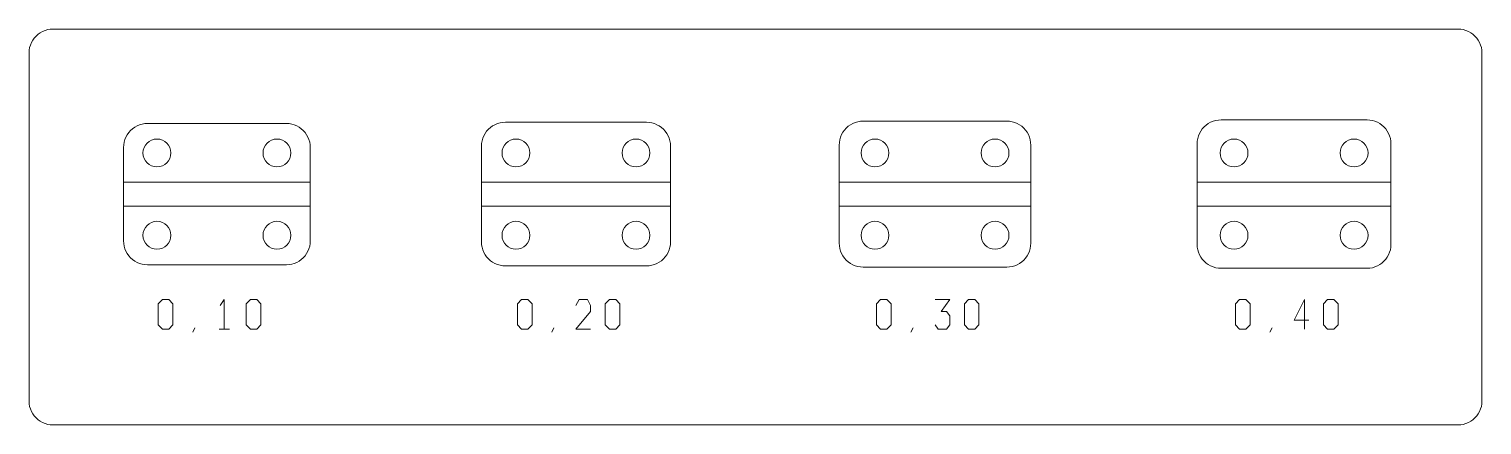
# Model space of a CAD drawing. Header units: millimetres. Extents: x 0 to 121, y 0 to 33.
import ezdxf

# ---------------------------------------------------------------- set-up
doc = ezdxf.new("R2010")
doc.units = ezdxf.units.MM
doc.layers.add('CORTE', color=1, linetype='Continuous', lineweight=0)
doc.layers.add('MARCAÇÃO', color=2, linetype='Continuous', lineweight=0)

msp = doc.modelspace()

# ---------------------------------------------------------------- linework, layer by layer
at = {"layer": 'CORTE'}
for points in [[(119.4, 0), (119.623929, 0.012576), (119.845042, 0.050144), (120.060558, 0.112233), (120.267767, 0.198062), (120.464064, 0.306552), (120.64698, 0.436337), (120.814214, 0.585786), (120.963663, 0.75302), (121.093448, 0.935936), (121.201938, 1.132233), (121.287767, 1.339442), (121.349856, 1.554958), (121.387424, 1.776071), (121.4, 2), (121.4, 31.11), (121.387424, 31.333929), (121.349856, 31.555042), (121.287767, 31.770558), (121.201938, 31.977767), (121.093448, 32.174064), (120.963663, 32.35698), (120.814214, 32.524214), (120.64698, 32.673663), (120.464064, 32.803448), (120.267767, 32.911938), (120.060558, 32.997767), (119.845042, 33.059856), (119.623929, 33.097424), (119.4, 33.11), (2, 33.11), (1.776071, 33.097424), (1.554958, 33.059856), (1.339442, 32.997767), (1.132233, 32.911938), (0.935936, 32.803448), (0.75302, 32.673663), (0.585786, 32.524214), (0.436337, 32.35698), (0.306552, 32.174064), (0.198062, 31.977767), (0.112233, 31.770558), (0.050144, 31.555042), (0.012576, 31.333929), (0, 31.11), (0, 2), (0.012576, 1.776071), (0.050144, 1.554958), (0.112233, 1.339442), (0.198062, 1.132233), (0.306552, 0.935936), (0.436337, 0.75302), (0.585786, 0.585786), (0.75302, 0.436337), (0.935936, 0.306552), (1.132233, 0.198062), (1.339442, 0.112233), (1.554958, 0.050144), (1.776071, 0.012576), (2, 0)], [(7.9, 18.305), (23.5, 18.305), (23.5, 20.305), (7.9, 20.305)], [(37.8, 18.305), (53.6, 18.305), (53.6, 20.305), (37.8, 20.305)], [(67.7, 18.305), (83.7, 18.305), (83.7, 20.305), (67.7, 20.305)], [(97.6, 18.305), (113.8, 18.305), (113.8, 20.305), (97.6, 20.305)]]:
    msp.add_lwpolyline(points, close=True, dxfattribs=at)
for centre in [(10.685, 22.745), (20.715, 22.745), (40.685, 22.745), (50.715, 22.745), (70.685, 22.745), (80.715, 22.745), (100.685, 22.745), (110.715, 22.745), (10.685, 15.865), (20.715, 15.865), (40.685, 15.865), (50.715, 15.865), (70.685, 15.865), (80.715, 15.865), (100.685, 15.865), (110.715, 15.865)]:
    msp.add_circle(centre, 1.165, dxfattribs=at)
at = {"layer": 'MARCAÇÃO'}
for points in [[(111.8, 13.1), (112.023929, 13.112576), (112.245042, 13.150144), (112.460558, 13.212233), (112.667767, 13.298062), (112.864064, 13.406552), (113.04698, 13.536337), (113.214214, 13.685786), (113.363663, 13.85302), (113.493448, 14.035936), (113.601938, 14.232233), (113.687767, 14.439442), (113.749856, 14.654958), (113.787424, 14.876071), (113.8, 15.1), (113.8, 23.51), (113.787424, 23.733929), (113.749856, 23.955042), (113.687767, 24.170558), (113.601938, 24.377767), (113.493448, 24.574064), (113.363663, 24.75698), (113.214214, 24.924214), (113.04698, 25.073663), (112.864064, 25.203448), (112.667767, 25.311938), (112.460558, 25.397767), (112.245042, 25.459856), (112.023929, 25.497424), (111.8, 25.51), (99.6, 25.51), (99.376071, 25.497424), (99.154958, 25.459856), (98.939442, 25.397767), (98.732233, 25.311938), (98.535936, 25.203448), (98.35302, 25.073663), (98.185786, 24.924214), (98.036337, 24.75698), (97.906552, 24.574064), (97.798062, 24.377767), (97.712233, 24.170558), (97.650144, 23.955042), (97.612576, 23.733929), (97.6, 23.51), (97.6, 15.1), (97.612576, 14.876071), (97.650144, 14.654958), (97.712233, 14.439442), (97.798062, 14.232233), (97.906552, 14.035936), (98.036337, 13.85302), (98.185786, 13.685786), (98.35302, 13.536337), (98.535936, 13.406552), (98.732233, 13.298062), (98.939442, 13.212233), (99.154958, 13.150144), (99.376071, 13.112576), (99.6, 13.1)], [(21.5, 13.4), (21.723929, 13.412576), (21.945042, 13.450144), (22.160558, 13.512233), (22.367767, 13.598062), (22.564064, 13.706552), (22.74698, 13.836337), (22.914214, 13.985786), (23.063663, 14.15302), (23.193448, 14.335936), (23.301938, 14.532233), (23.387767, 14.739442), (23.449856, 14.954958), (23.487424, 15.176071), (23.5, 15.4), (23.5, 23.21), (23.487424, 23.433929), (23.449856, 23.655042), (23.387767, 23.870558), (23.301938, 24.077767), (23.193448, 24.274064), (23.063663, 24.45698), (22.914214, 24.624214), (22.74698, 24.773663), (22.564064, 24.903448), (22.367767, 25.011938), (22.160558, 25.097767), (21.945042, 25.159856), (21.723929, 25.197424), (21.5, 25.21), (9.9, 25.21), (9.676071, 25.197424), (9.454958, 25.159856), (9.239442, 25.097767), (9.032233, 25.011938), (8.835936, 24.903448), (8.65302, 24.773663), (8.485786, 24.624214), (8.336337, 24.45698), (8.206552, 24.274064), (8.098062, 24.077767), (8.012233, 23.870558), (7.950144, 23.655042), (7.912576, 23.433929), (7.9, 23.21), (7.9, 15.4), (7.912576, 15.176071), (7.950144, 14.954958), (8.012233, 14.739442), (8.098062, 14.532233), (8.206552, 14.335936), (8.336337, 14.15302), (8.485786, 13.985786), (8.65302, 13.836337), (8.835936, 13.706552), (9.032233, 13.598062), (9.239442, 13.512233), (9.454958, 13.450144), (9.676071, 13.412576), (9.9, 13.4)], [(51.6, 13.3), (51.823929, 13.312576), (52.045042, 13.350144), (52.260558, 13.412233), (52.467767, 13.498062), (52.664064, 13.606552), (52.84698, 13.736337), (53.014214, 13.885786), (53.163663, 14.05302), (53.293448, 14.235936), (53.401938, 14.432233), (53.487767, 14.639442), (53.549856, 14.854958), (53.587424, 15.076071), (53.6, 15.3), (53.6, 23.31), (53.587424, 23.533929), (53.549856, 23.755042), (53.487767, 23.970558), (53.401938, 24.177767), (53.293448, 24.374064), (53.163663, 24.55698), (53.014214, 24.724214), (52.84698, 24.873663), (52.664064, 25.003448), (52.467767, 25.111938), (52.260558, 25.197767), (52.045042, 25.259856), (51.823929, 25.297424), (51.6, 25.31), (39.8, 25.31), (39.576071, 25.297424), (39.354958, 25.259856), (39.139442, 25.197767), (38.932233, 25.111938), (38.735936, 25.003448), (38.55302, 24.873663), (38.385786, 24.724214), (38.236337, 24.55698), (38.106552, 24.374064), (37.998062, 24.177767), (37.912233, 23.970558), (37.850144, 23.755042), (37.812576, 23.533929), (37.8, 23.31), (37.8, 15.3), (37.812576, 15.076071), (37.850144, 14.854958), (37.912233, 14.639442), (37.998062, 14.432233), (38.106552, 14.235936), (38.236337, 14.05302), (38.385786, 13.885786), (38.55302, 13.736337), (38.735936, 13.606552), (38.932233, 13.498062), (39.139442, 13.412233), (39.354958, 13.350144), (39.576071, 13.312576), (39.8, 13.3)], [(81.7, 13.2), (81.923929, 13.212576), (82.145042, 13.250144), (82.360558, 13.312233), (82.567767, 13.398062), (82.764064, 13.506552), (82.94698, 13.636337), (83.114214, 13.785786), (83.263663, 13.95302), (83.393448, 14.135936), (83.501938, 14.332233), (83.587767, 14.539442), (83.649856, 14.754958), (83.687424, 14.976071), (83.7, 15.2), (83.7, 23.41), (83.687424, 23.633929), (83.649856, 23.855042), (83.587767, 24.070558), (83.501938, 24.277767), (83.393448, 24.474064), (83.263663, 24.65698), (83.114214, 24.824214), (82.94698, 24.973663), (82.764064, 25.103448), (82.567767, 25.211938), (82.360558, 25.297767), (82.145042, 25.359856), (81.923929, 25.397424), (81.7, 25.41), (69.7, 25.41), (69.476071, 25.397424), (69.254958, 25.359856), (69.039442, 25.297767), (68.832233, 25.211938), (68.635936, 25.103448), (68.45302, 24.973663), (68.285786, 24.824214), (68.136337, 24.65698), (68.006552, 24.474064), (67.898062, 24.277767), (67.812233, 24.070558), (67.750144, 23.855042), (67.712576, 23.633929), (67.7, 23.41), (67.7, 15.2), (67.712576, 14.976071), (67.750144, 14.754958), (67.812233, 14.539442), (67.898062, 14.332233), (68.006552, 14.135936), (68.136337, 13.95302), (68.285786, 13.785786), (68.45302, 13.636337), (68.635936, 13.506552), (68.832233, 13.398062), (69.039442, 13.312233), (69.254958, 13.250144), (69.476071, 13.212576), (69.7, 13.2)]]:
    msp.add_lwpolyline(points, close=True, dxfattribs=at)
at = {"layer": 'MARCAÇÃO', "color": 5}
for points in [[(10.8, 8.375), (10.8, 10.125), (11.15, 10.5), (11.675, 10.5), (12.025, 10.125), (12.025, 8.375), (11.675, 8), (11.15, 8), (10.8, 8.375)], [(15.9625, 10), (16.3125, 10.5), (16.3125, 8)], [(18.15, 8.375), (18.15, 10.125), (18.5, 10.5), (19.025, 10.5), (19.375, 10.125), (19.375, 8.375), (19.025, 8), (18.5, 8), (18.15, 8.375)], [(40.8, 8.375), (40.8, 10.125), (41.15, 10.5), (41.675, 10.5), (42.025, 10.125), (42.025, 8.375), (41.675, 8), (41.15, 8), (40.8, 8.375)], [(45.7, 10), (45.9625, 10.5), (46.6625, 10.5), (46.925, 10), (46.925, 9.5), (45.7, 8), (46.925, 8)], [(48.15, 8.375), (48.15, 10.125), (48.5, 10.5), (49.025, 10.5), (49.375, 10.125), (49.375, 8.375), (49.025, 8), (48.5, 8), (48.15, 8.375)], [(70.8, 8.375), (70.8, 10.125), (71.15, 10.5), (71.675, 10.5), (72.025, 10.125), (72.025, 8.375), (71.675, 8), (71.15, 8), (70.8, 8.375)], [(75.7, 10.5), (76.925, 10.5), (76.225, 9.5), (76.6625, 9.5), (76.925, 9.125), (76.925, 8.375), (76.6625, 8), (75.9625, 8), (75.7, 8.375)], [(78.15, 8.375), (78.15, 10.125), (78.5, 10.5), (79.025, 10.5), (79.375, 10.125), (79.375, 8.375), (79.025, 8), (78.5, 8), (78.15, 8.375)], [(100.8, 8.375), (100.8, 10.125), (101.15, 10.5), (101.675, 10.5), (102.025, 10.125), (102.025, 8.375), (101.675, 8), (101.15, 8), (100.8, 8.375)], [(106.575, 8), (106.575, 10.5), (105.7, 8.75), (106.925, 8.75)], [(108.15, 8.375), (108.15, 10.125), (108.5, 10.5), (109.025, 10.5), (109.375, 10.125), (109.375, 8.375), (109.025, 8), (108.5, 8), (108.15, 8.375)], [(13.8625, 8.125), (13.6875, 7.75)], [(15.875, 8), (16.75, 8)], [(43.8625, 8.125), (43.6875, 7.75)], [(73.8625, 8.125), (73.6875, 7.75)], [(103.8625, 8.125), (103.6875, 7.75)]]:
    msp.add_lwpolyline(points, dxfattribs=at)

doc.saveas('drawing.dxf')
